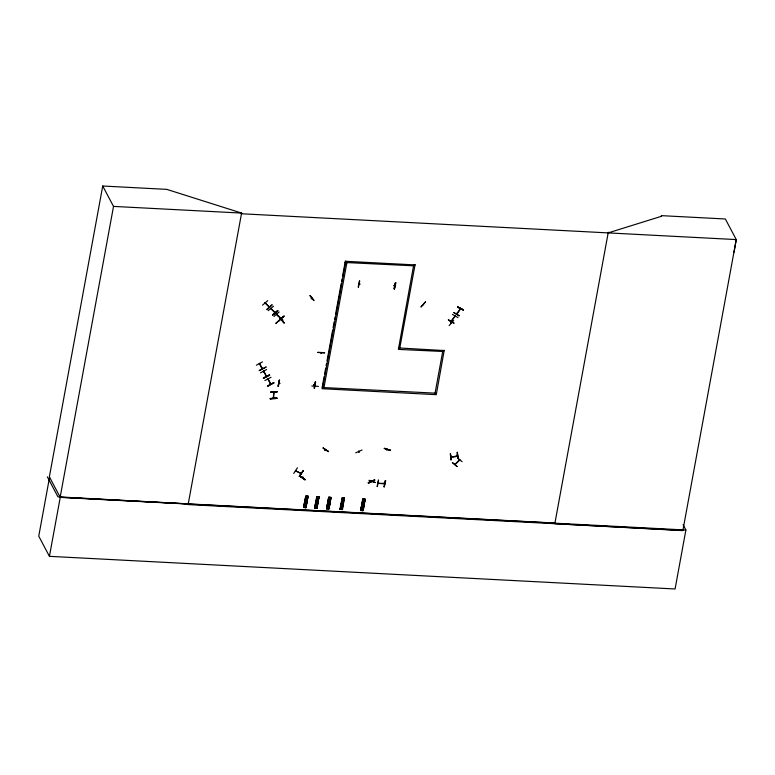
<?xml version="1.0" encoding="UTF-8"?>
<svg xmlns="http://www.w3.org/2000/svg" width="775" height="775" viewBox="0 0 775 775"><rect width="100%" height="100%" fill="white"/><g stroke="black" fill="none" stroke-linecap="round" stroke-linejoin="round"><path stroke-width="1.16" d="M423.605 304.759L423.315 304.711M448.444 320.027L453.947 323.117L448.386 319.872M259.208 363.417L262.221 369.036L262.028 368.086M270.301 383.557L270.737 384.39L267.724 378.762M305.04 479.531L299.877 476.063L305.079 479.677M315.222 385.204L314.824 385.688M321.044 353.284L321.073 352.78M321.15 353.148L321.238 352.373M270.281 398.941C275.784 396.8 282.604 398.621 270.272 398.922M270.63 392.353L277.411 391.598L270.552 392.15M273.972 391.85L273.643 398.03M311.782 385.998L318.438 386.386M452.484 462.627L457.211 466.618L452.455 462.656M358.777 451.748L359.087 451.68M280.24 318.167L284.086 322.913L280.308 318.176M460.088 308.44C460.776 309.273 455.09 316.045 456.872 313.594M460.418 308.469L459.972 309.118M683.075 524.714L685.885 530.023L675.073 588.981L49.426 556.334L60.247 497.376L49.367 476.828L102.726 186.019L166.761 189.362L241.597 213.077L241.48 213.764L736.25 239.582L734.022 252.233M49.571 477.206L38.75 536.164L49.426 556.334M102.726 186.019L113.518 206.402L60.159 497.201L554.939 523.028M241.597 213.077L188.112 504.573L682.891 530.391L736.25 239.582L725.352 218.986L661.308 215.644L661.618 216.235L608.172 232.897M241.558 213.764L241.684 213.086L113.518 206.402M324.144 376.534L322.177 387.248L322.574 388.004L323.873 388.072L346.803 263.064L346.406 262.308M324.58 374.151L325.665 368.193M326.11 365.819L326.546 363.436M326.982 361.053L332.659 330.102M333.095 327.718L334.19 321.77M334.626 319.387L335.062 317.004M335.498 314.621L341.174 283.669M341.61 281.296L342.046 278.913M342.492 276.53L345.108 262.241L345.505 262.996L322.574 388.004M444.23 350.319L436.277 394.669L322.08 388.711L322.303 387.5M345.33 261.03L345.243 262.493L413.55 265.815M305.883 496.078L303.577 507.499L305.67 496.203L307.966 496.252L306.106 507.635L305.34 507.596L307.462 496.31L308.004 496.291M306.106 507.635L303.635 507.344L304.323 507.528L306.173 496.145L303.839 507.509L306.474 496.107M303.994 507.518L306.173 496.145M307.162 496.136L306.464 496.203M305.331 507.586L307.404 496.3M308.159 496.349L305.65 507.615L307.752 496.174M317.082 508.206L318.98 496.823L316.762 496.707L314.573 508.071L315.338 508.109L317.101 496.804M315.347 508.1L316.897 496.649M314.902 508.08L317.072 496.794M315.057 508.09L317.198 496.727M317.479 496.785L318.176 496.717M319.193 496.92L318.573 496.843L316.403 508.167M315.125 508.012L316.917 508.109L318.99 496.823L316.646 508.187L317.13 508.206L316.355 508.167M318.777 496.746L316.5 508.129M326.527 508.691L328.639 497.405L330.935 497.453L329.065 508.836L326.566 508.691M329.356 497.434L328.736 497.356L326.643 508.652L329.191 497.385L330.121 497.337M326.827 508.71L328.842 497.269M326.943 508.71L329.142 497.347L328.581 497.395M327.244 508.729L329.443 497.308M329.075 508.826L330.722 497.366M328.9 508.778L330.973 497.492L330.402 497.511L328.309 508.797L331.138 497.54M339.954 509.388L342.143 498.025L344.362 498.151L342.502 509.533L339.934 509.388L342.482 509.533M342.269 497.976L340.235 509.408L342.792 498.131L340.671 509.427M342.85 498.102L343.548 498.034M342.017 509.504L343.974 498.17M344.148 498.073L341.727 509.485L343.926 498.131L344.565 498.238M341.872 509.456L344.362 498.151L343.838 498.209M362.787 510.599L360.695 510.473L362.748 499.177L365.103 499.236L363.194 510.609M360.743 510.473L362.884 499.11L363.523 499.216L362.787 499.187M363.02 499.052L360.772 510.328L363.039 510.512L362.477 510.58L364.541 499.284L365.122 499.265L363.029 510.56M361.131 510.493L363.339 499.168L361.169 510.502M360.685 510.463L361.431 510.512L363.62 499.09M364.298 499.119L363.601 499.187M364.899 499.148L362.468 510.57M362.913 510.599L365.103 499.236M442.709 351.472L398.389 349.399L413.772 264.604M415.071 264.662L399.784 348.004M377.086 486.555L378.481 480.161M377.386 486.545L378.5 480.151M378.51 483.009L378.452 483.329M378.442 483.358L384.613 483.9L383.974 483.3M383.896 483.358L384.071 483.629M385.64 480.684L384.206 486.903M385.621 480.674L384.129 486.923L385.185 480.5M608.298 232.219L554.813 523.706L682.852 530.633M279.262 380.186L278.07 386.434L279.281 380.167M278.37 386.425L279.562 380.167M279.048 383.489L279.756 383.48L279.513 382.898M317.953 352.47L324.609 352.858M313.933 384.758L314.166 384.991M313.894 384.972L314.011 384.691M315.26 381.901L314.185 388.294L315.657 382.075M314.514 388.343L315.377 382.046M315.096 385.834L315.067 385.553M358.195 287.137L359.377 280.889M358.467 287.147L359.726 280.938M359.61 283.621L359.832 284.241L359.154 283.602M395.802 282.817C393.409 286.014 393.923 295.246 395.783 282.798M395.395 282.642L394.243 289.046L395.512 282.778M264.866 302.686L265.302 303.122M264.914 302.725L265.689 303.296L265.05 302.531M268.915 306.89L269.312 307.249L265.069 303.025M277.053 314.379C275.454 314.757 280.889 318.137 280.647 318.438M277.247 314.805L276.607 314.03M276.84 314.369L280.908 318.215M273.343 397.982L273.74 391.859M277.382 391.859L270.543 392.179M275.048 312.403L270.678 308.285M371.884 481.023L372.184 481.12M387.054 449.326L386.89 450.275L387.267 449.393M325.287 450.159L325.82 450.004M274.147 392.789L273.856 392.847M375.207 482.486L368.987 480.345L375.168 482.486M324.609 352.77L317.857 352.296M459.275 460.04L454.78 464.516L455.283 464.06M270.833 308.576L274.786 312.625M456.882 455.128C459.003 455.913 449.955 457.599 451.37 456.213M262.444 368.861L259.702 363.678M264.013 371.738L263.568 370.905M459.255 315.532L453.714 312.548L459.12 315.997M270.921 384.226L268.14 378.936M384.39 448.338L390.542 450.323L384.41 448.328M384.168 448.493L390.513 450.323M457.085 313.788L456.717 313.303M325.762 450.023L325.209 450.304M282.177 320.443C283.185 319.581 282.584 321.189 282.478 319.726M299.886 476.276L304.904 479.928M358.806 451.593L358.806 451.631M359.261 451.941L358.864 451.108M451.602 456.804L451.447 456.272M459.381 459.498L459.798 460.021L459.536 459.439M293.715 473.448L297.464 467.761M301.039 473.147C301.281 473.273 294.113 470.842 296.098 470.512M303.064 470.735L299.266 476.412L303.199 470.919M299.266 476.412L303.151 470.88M457.705 307.21L463.46 309.903L457.647 307.016M263.51 371.322L263.8 371.855M457.996 317.585L452.416 314.408M378.055 483.338L384.497 483.387M455.448 464.293L455.187 464.07M459.798 460.021L455.051 464.671L454.692 464.109L455.08 464.603M425.514 301.95L420.922 307.045L425.456 301.833M325.19 450.372L325.326 449.626M323.068 447.989L328.329 451.563M328.3 451.641L323.078 447.989L328.542 451.35M451.098 322.458L451.011 323.039M450.74 322.497L451.031 323.02M453.675 320.521L449.122 325.607M284.086 322.913L280.007 318.37M451.273 321.218L450.992 321.063M457.434 457.802L462.132 461.735M451.389 321.548L455.167 315.89M457.899 306.91L463.44 309.893M359.765 284.231L359.145 284.212L359.552 283.941M314.088 385.049L314.602 384.797M314.049 385.262L314.718 385.301L314.476 384.72M262.512 305.166L267.714 300.632M269.041 306.406L269.535 307.132L268.944 306.445M267.084 309.719L272.093 304.982M271.957 304.778L266.784 309.341M279.174 311.967L273.963 316.491M283.514 316.287C260.342 337.6 297.803 303.432 278.642 321.228M268.228 310.659L273.517 306.212M274.66 312.131L274.621 312.635M272.451 315.008C282.546 305.815 276.549 313.546 272.558 315.173M272.509 315.134L277.702 310.523M313.759 300.526L309.835 295.653M311.753 298.104L311.279 298.724L311.734 297.968M311.705 298.142L311.414 298.666M459.43 460.331L459.042 459.837M304.032 507.518L305.902 507.528L307.966 496.252L307.413 496.3M330.935 497.453L330.382 497.502L328.648 508.807M314.698 507.993L316.917 508.109M328.726 508.807L326.682 508.652M340.496 509.34L342.569 498.044L342.007 498.092L342.782 498.141M256.37 365.238L262.483 361.925M259.218 370.46C267.859 366.643 269.322 364.889 259.305 370.624M260.516 372.843L266.619 369.51M263.762 371.196L266.213 376.282M269.719 375.207C260.4 380.535 261.863 377.958 269.593 374.974M263.452 378.229L269.477 374.751M264.885 380.564L271.008 377.27M267.695 385.805L273.846 382.559L267.937 386.26M267.782 385.969L274.069 382.986M310.184 295.595L314.049 300.283M362.051 449.984L355.725 452.852M370.896 480.645L371.574 481.285L371.157 480.461M368.387 483.077C387.8 473.777 355.308 489.064 374.742 480.277M450.227 453.801L451.195 459.846M457.541 455.642L457.424 455.09C458.742 456.669 450.314 458.044 450.905 456.31M300.652 472.944L301.136 473.757L295.488 470.522M265.205 302.822L269.497 307.094M450.595 453.743L450.895 459.933M458.006 458.529L457.26 452.242L457.909 458.364M455.138 316.074L450.972 321.208M364.715 499.245L362.623 510.531M394.669 286.052L394.572 285.442M302.938 477.313L302.298 477.603M394.029 285.481C394.853 286.663 394.078 285.801 394.698 285.52M270.281 398.621L277.033 398.253L270.204 398.447M266.29 375.923L266.368 376.631L265.951 375.798M457.376 452.377L458.025 458.48M456.979 455.768L456.824 455.206M359.009 452.125L358.641 451.205M345.466 261.282L415.206 264.924M345.505 262.996L346.803 263.064M444.366 350.571L398.486 347.936M323.504 387.558L435.066 393.138M305.67 497.221L307.549 497.317M316.684 497.792L318.564 497.889M328.639 498.422L330.508 498.519M342.066 499.119L343.945 499.216M362.807 500.204L364.686 500.301M305.534 497.279L307.752 497.395M316.549 497.86L318.777 497.967M328.503 498.48L330.722 498.596M341.93 499.177L344.148 499.294M362.671 500.262L364.899 500.379M306.852 502.307L304.633 502.2M315.435 503.915L317.663 504.031M329.608 504.651L327.389 504.535M340.816 505.242L343.034 505.358M363.785 506.443L361.557 506.327M306.251 505.62L304.023 505.503M317.266 506.191L315.047 506.075M326.992 506.705L329.181 506.753M340.419 507.402L342.608 507.451M60.247 497.376L685.885 530.023M188.238 503.886L57.951 496.843L47.362 476.838M394.766 285.781L394.107 285.423M279.717 383.238L278.903 382.927M279.019 383.441L279.688 383.48M378.093 483.581L377.9 483.048M457.618 307.045L463.237 310.203M448.396 319.852L453.947 323.117M450.798 322.536L451.234 322.778M299.867 476.073L305.137 479.686M270.649 384.293L270.262 383.644M282.73 320.027L282.575 319.736M284.173 322.875L280.201 318.021L280.763 318.506M281.112 318.583L280.502 317.915M263.752 371.254L266.581 376.456M460.224 308.363L460.544 308.905L456.63 313.865M460.088 308.973L459.817 308.828M454.983 315.783L455.303 316.326L454.838 315.861M454.877 316.781L454.692 316.675M442.932 350.252L434.843 394.349M450.769 456.397L451.011 456.892M358.999 283.66L358.961 283.873M311.598 297.803L311.434 298.685M384.439 483.319L384.381 483.639M323.475 387.316L323.873 388.072M368.164 482.593L374.548 479.841M269.157 306.958L268.76 306.561M265.195 302.57L265.689 303.296M363.95 505.222L361.77 505.174M363.349 508.536L361.16 508.487M325.645 449.674L325.471 449.558M325.025 449.984L325.326 450.546M343.209 504.137L341.019 504.099M268.063 378.723L268.441 379.479L267.937 378.646M270.601 383.47L270.979 384.216L270.514 383.441M262.115 368.106L262.444 368.784M266.164 375.691L266.619 376.369M268.014 379.295L267.753 378.888M259.422 363.31L259.896 364.192M263.355 371.022L263.829 371.903M329.782 503.44L327.593 503.392M273.362 397.546L273.885 397.759M317.837 502.82L315.648 502.772M302.831 477.109L302.676 478.02L302.337 477.458M302.637 477.1L303.141 477.468L302.599 477.632M306.609 503.392L304.42 503.343M305.108 502.733C305.951 504.351 306.416 501.202 305.108 502.733M316.123 503.304C316.965 504.932 317.43 501.783 316.123 503.304M328.067 503.924C328.9 505.562 329.394 502.394 328.067 503.924M341.494 504.632C342.347 506.249 342.802 503.101 341.494 504.632M362.245 505.707C363.088 507.334 363.552 504.186 362.245 505.707M282.458 320.569L282.09 320.017L282.458 320.569M306.425 504.409L304.197 504.292L306.425 504.409M317.44 504.98L315.222 504.864L317.44 504.98M329.385 505.6L327.166 505.484L329.385 505.6M342.812 506.308L340.593 506.191L342.812 506.308M363.562 507.383L361.334 507.267L363.562 507.383M306.067 506.317L303.848 506.201L306.067 506.317M317.091 506.889L314.863 506.772L317.091 506.889M329.036 507.518L326.817 507.402L329.036 507.518M342.463 508.216L340.244 508.1L342.502 508.284M363.213 509.301L360.985 509.185L363.213 509.301"/></g></svg>
